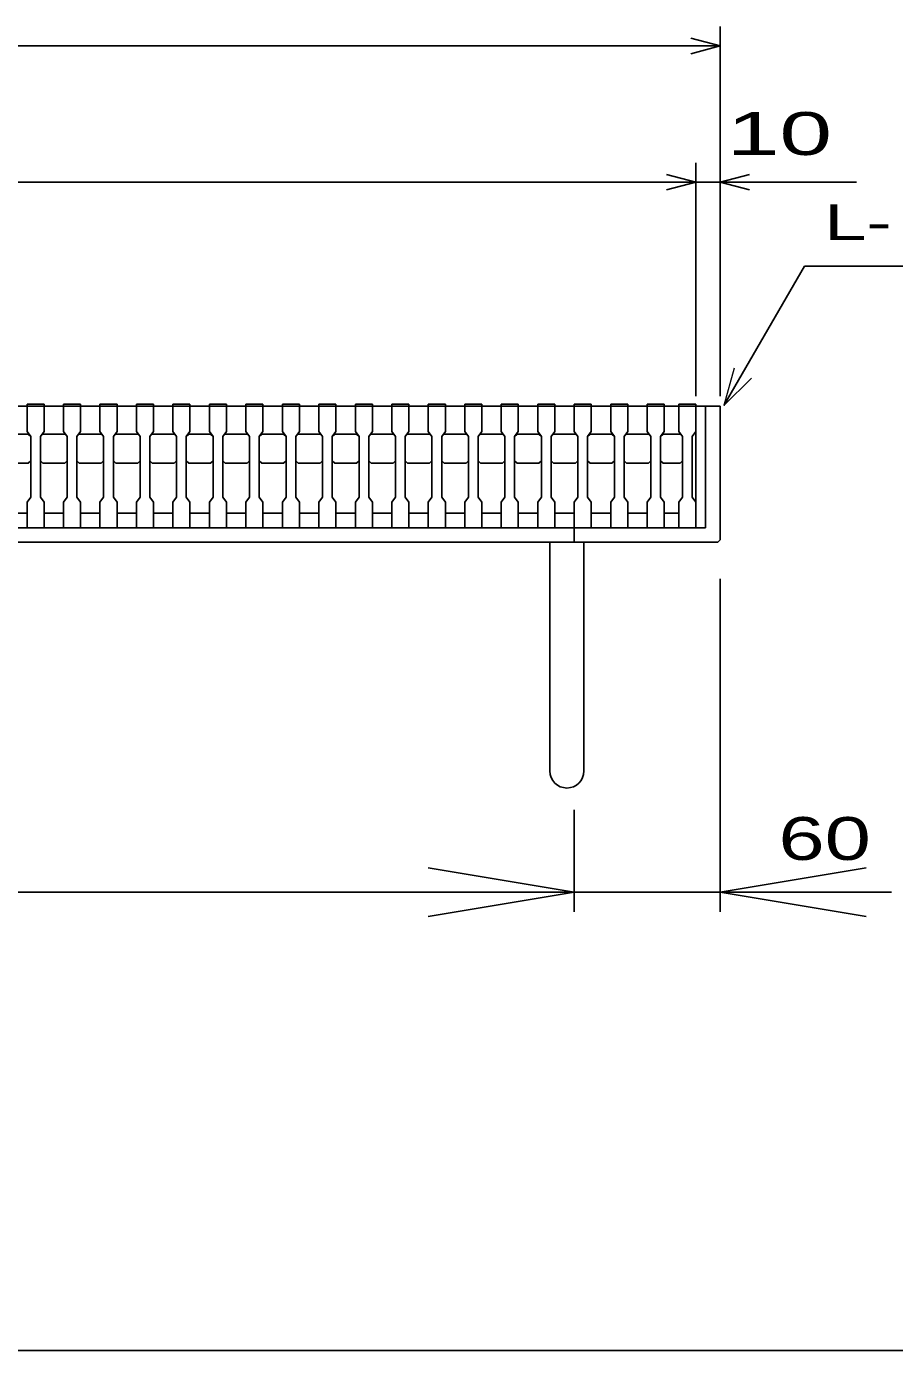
# Model space of a CAD drawing. Units: millimetres, scale not verified. Extents: x -1456 to 1385, y -1026 to 843.
# Drawn here: x -710 to -353, y -917 to -373 of the extents above; entities that cross this region are included whole.
import ezdxf
from ezdxf.enums import TextEntityAlignment as Align

# ---------------------------------------------------------------- set-up
doc = ezdxf.new("R2010")
doc.units = ezdxf.units.MM
doc.header["$LTSCALE"] = 8
for name, color, linetype, lineweight in [('0_2', 150, 'Continuous', 25), ('16', 3, 'Continuous', 25), ('19', 6, 'Continuous', 25), ('22', 2, 'Continuous', 25)]:
    doc.layers.add(name, color=color, linetype=linetype, lineweight=lineweight)
doc.styles.add('ベクトル', font='')
doc.styles.get('ベクトル').set_extended_font_data('ベクトル')

# ---------------------------------------------------------------- blocks, each defined once
blk = doc.blocks.new('open_arrow')
at = {"color": 0, "linetype": 'Continuous', "lineweight": -2}
blk.add_lwpolyline([(7.5, 1.25), (0, 0), (7.5, -1.25)], dxfattribs=at)

msp = doc.modelspace()

# ---------------------------------------------------------------- linework, layer by layer
at = {"layer": '0_2'}
msp.add_line((1384.8, -917.2), (-1383.2, -917.2), dxfattribs=at)
at = {"layer": '16'}
for p, q in [((-1040, -529), (-435, -529)), ((-710, -529), (-710, -528.3)), ((-710, -528.3), (-703, -528.3)), ((-710, -529), (-710, -539.5)), ((-703, -529), (-710, -529)), ((-703, -528.3), (-703, -529)), ((-703, -539.5), (-703, -529)), ((-695, -529), (-695, -528.3)), ((-695, -528.3), (-688, -528.3)), ((-695, -529), (-695, -539.5)), ((-688, -529), (-695, -529)), ((-688, -528.3), (-688, -529)), ((-688, -539.5), (-688, -529)), ((-680, -529), (-680, -528.3)), ((-680, -528.3), (-673, -528.3)), ((-680, -529), (-680, -539.5)), ((-673, -529), (-680, -529)), ((-673, -528.3), (-673, -529)), ((-673, -539.5), (-673, -529)), ((-665, -529), (-665, -528.3)), ((-665, -528.3), (-658, -528.3)), ((-665, -529), (-665, -539.5)), ((-658, -529), (-665, -529)), ((-658, -528.3), (-658, -529)), ((-658, -539.5), (-658, -529)), ((-650, -529), (-650, -528.3)), ((-650, -528.3), (-643, -528.3)), ((-650, -529), (-650, -539.5)), ((-643, -529), (-650, -529)), ((-643, -528.3), (-643, -529)), ((-643, -539.5), (-643, -529)), ((-635, -529), (-635, -528.3)), ((-635, -528.3), (-628, -528.3)), ((-635, -529), (-635, -539.5)), ((-628, -529), (-635, -529)), ((-628, -528.3), (-628, -529)), ((-628, -539.5), (-628, -529)), ((-620, -529), (-620, -528.3)), ((-620, -528.3), (-613, -528.3)), ((-620, -529), (-620, -539.5)), ((-613, -529), (-620, -529)), ((-613, -528.3), (-613, -529)), ((-613, -539.5), (-613, -529)), ((-605, -529), (-605, -528.3)), ((-605, -528.3), (-598, -528.3)), ((-605, -529), (-605, -539.5)), ((-598, -529), (-605, -529)), ((-598, -528.3), (-598, -529)), ((-598, -539.5), (-598, -529)), ((-590, -529), (-590, -528.3)), ((-590, -528.3), (-583, -528.3)), ((-590, -529), (-590, -539.5)), ((-583, -529), (-590, -529)), ((-583, -528.3), (-583, -529)), ((-583, -539.5), (-583, -529)), ((-575, -529), (-575, -528.3)), ((-575, -528.3), (-568, -528.3)), ((-575, -529), (-575, -539.5)), ((-568, -529), (-575, -529)), ((-568, -528.3), (-568, -529)), ((-568, -539.5), (-568, -529)), ((-560, -529), (-560, -528.3)), ((-560, -528.3), (-553, -528.3)), ((-560, -529), (-560, -539.5)), ((-553, -529), (-560, -529)), ((-553, -528.3), (-553, -529)), ((-553, -539.5), (-553, -529)), ((-545, -529), (-545, -528.3)), ((-545, -528.3), (-538, -528.3)), ((-545, -529), (-545, -539.5)), ((-538, -529), (-545, -529)), ((-538, -528.3), (-538, -529)), ((-538, -539.5), (-538, -529)), ((-530, -529), (-530, -528.3)), ((-530, -528.3), (-523, -528.3)), ((-530, -529), (-530, -539.5)), ((-523, -529), (-530, -529)), ((-523, -528.3), (-523, -529)), ((-523, -539.5), (-523, -529)), ((-515, -529), (-515, -528.3)), ((-515, -528.3), (-508, -528.3)), ((-515, -529), (-515, -539.5)), ((-508, -529), (-515, -529)), ((-508, -528.3), (-508, -529)), ((-508, -539.5), (-508, -529)), ((-500, -529), (-500, -528.3)), ((-500, -528.3), (-493, -528.3)), ((-500, -529), (-500, -539.5)), ((-493, -529), (-500, -529)), ((-493, -528.3), (-493, -529)), ((-493, -539.5), (-493, -529)), ((-485, -529), (-485, -528.3)), ((-485, -528.3), (-478, -528.3)), ((-485, -529), (-485, -539.5)), ((-478, -529), (-485, -529)), ((-478, -528.3), (-478, -529)), ((-478, -539.5), (-478, -529)), ((-470, -529), (-470, -528.3)), ((-470, -528.3), (-463, -528.3)), ((-470, -529), (-470, -539.5)), ((-463, -529), (-470, -529)), ((-463, -528.3), (-463, -529)), ((-463, -539.5), (-463, -529)), ((-455, -529), (-455, -528.3)), ((-455, -528.3), (-448, -528.3)), ((-455, -529), (-455, -539.5)), ((-448, -529), (-455, -529)), ((-448, -528.3), (-448, -529)), ((-448, -539.5), (-448, -529)), ((-442, -529), (-442, -528.3)), ((-442, -528.3), (-435, -528.3)), ((-442, -529), (-442, -539.5)), ((-435, -529), (-442, -529)), ((-435, -528.3), (-435, -529)), ((-435, -539.5), (-435, -529)), ((-435, -573), (-435, -529)), ((-718.5, -540.5), (-709.5, -540.5)), ((-710, -539.5), (-708.5, -541.5)), ((-709.5, -540.5), (-708.5, -541.5)), ((-708.5, -541.5), (-708.5, -566.5)), ((-704.5, -541.5), (-703, -539.5)), ((-704.5, -541.5), (-703.5, -540.5)), ((-704.5, -566.5), (-704.5, -541.5)), ((-703.5, -540.5), (-694.5, -540.5)), ((-695, -539.5), (-693.5, -541.5)), ((-694.5, -540.5), (-693.5, -541.5)), ((-693.5, -541.5), (-693.5, -566.5)), ((-689.5, -541.5), (-688, -539.5)), ((-689.5, -541.5), (-688.5, -540.5)), ((-689.5, -566.5), (-689.5, -541.5)), ((-688.5, -540.5), (-679.5, -540.5)), ((-680, -539.5), (-678.5, -541.5)), ((-679.5, -540.5), (-678.5, -541.5)), ((-678.5, -541.5), (-678.5, -566.5)), ((-674.5, -541.5), (-673, -539.5)), ((-674.5, -541.5), (-673.5, -540.5)), ((-674.5, -566.5), (-674.5, -541.5)), ((-673.5, -540.5), (-664.5, -540.5)), ((-665, -539.5), (-663.5, -541.5)), ((-664.5, -540.5), (-663.5, -541.5)), ((-663.5, -541.5), (-663.5, -566.5)), ((-659.5, -541.5), (-658, -539.5)), ((-659.5, -541.5), (-658.5, -540.5)), ((-659.5, -566.5), (-659.5, -541.5)), ((-658.5, -540.5), (-649.5, -540.5)), ((-650, -539.5), (-648.5, -541.5)), ((-649.5, -540.5), (-648.5, -541.5)), ((-648.5, -541.5), (-648.5, -566.5)), ((-644.5, -541.5), (-643, -539.5)), ((-644.5, -541.5), (-643.5, -540.5)), ((-644.5, -566.5), (-644.5, -541.5)), ((-643.5, -540.5), (-634.5, -540.5)), ((-635, -539.5), (-633.5, -541.5)), ((-634.5, -540.5), (-633.5, -541.5)), ((-633.5, -541.5), (-633.5, -566.5)), ((-629.5, -541.5), (-628, -539.5)), ((-629.5, -541.5), (-628.5, -540.5)), ((-629.5, -566.5), (-629.5, -541.5)), ((-628.5, -540.5), (-619.5, -540.5)), ((-620, -539.5), (-618.5, -541.5)), ((-619.5, -540.5), (-618.5, -541.5)), ((-618.5, -541.5), (-618.5, -566.5)), ((-614.5, -541.5), (-613, -539.5)), ((-614.5, -541.5), (-613.5, -540.5)), ((-614.5, -566.5), (-614.5, -541.5)), ((-613.5, -540.5), (-604.5, -540.5)), ((-605, -539.5), (-603.5, -541.5)), ((-604.5, -540.5), (-603.5, -541.5)), ((-603.5, -541.5), (-603.5, -566.5)), ((-599.5, -541.5), (-598, -539.5)), ((-599.5, -541.5), (-598.5, -540.5)), ((-599.5, -566.5), (-599.5, -541.5)), ((-598.5, -540.5), (-589.5, -540.5)), ((-590, -539.5), (-588.5, -541.5)), ((-589.5, -540.5), (-588.5, -541.5)), ((-588.5, -541.5), (-588.5, -566.5)), ((-584.5, -541.5), (-583, -539.5)), ((-584.5, -541.5), (-583.5, -540.5)), ((-584.5, -566.5), (-584.5, -541.5)), ((-583.5, -540.5), (-574.5, -540.5)), ((-575, -539.5), (-573.5, -541.5)), ((-574.5, -540.5), (-573.5, -541.5)), ((-573.5, -541.5), (-573.5, -566.5)), ((-569.5, -541.5), (-568, -539.5)), ((-569.5, -541.5), (-568.5, -540.5)), ((-569.5, -566.5), (-569.5, -541.5)), ((-568.5, -540.5), (-559.5, -540.5)), ((-560, -539.5), (-558.5, -541.5)), ((-559.5, -540.5), (-558.5, -541.5)), ((-558.5, -541.5), (-558.5, -566.5)), ((-554.5, -541.5), (-553, -539.5)), ((-554.5, -541.5), (-553.5, -540.5)), ((-554.5, -566.5), (-554.5, -541.5)), ((-553.5, -540.5), (-544.5, -540.5)), ((-545, -539.5), (-543.5, -541.5)), ((-544.5, -540.5), (-543.5, -541.5)), ((-543.5, -541.5), (-543.5, -566.5)), ((-539.5, -541.5), (-538, -539.5)), ((-539.5, -541.5), (-538.5, -540.5)), ((-539.5, -566.5), (-539.5, -541.5)), ((-538.5, -540.5), (-529.5, -540.5)), ((-530, -539.5), (-528.5, -541.5)), ((-529.5, -540.5), (-528.5, -541.5)), ((-528.5, -541.5), (-528.5, -566.5)), ((-524.5, -541.5), (-523, -539.5)), ((-524.5, -541.5), (-523.5, -540.5)), ((-524.5, -566.5), (-524.5, -541.5)), ((-523.5, -540.5), (-514.5, -540.5)), ((-515, -539.5), (-513.5, -541.5)), ((-514.5, -540.5), (-513.5, -541.5)), ((-513.5, -541.5), (-513.5, -566.5)), ((-509.5, -541.5), (-508, -539.5)), ((-509.5, -541.5), (-508.5, -540.5)), ((-509.5, -566.5), (-509.5, -541.5)), ((-508.5, -540.5), (-499.5, -540.5)), ((-500, -539.5), (-498.5, -541.5)), ((-499.5, -540.5), (-498.5, -541.5)), ((-498.5, -541.5), (-498.5, -566.5)), ((-494.5, -541.5), (-493, -539.5)), ((-494.5, -541.5), (-493.5, -540.5)), ((-494.5, -566.5), (-494.5, -541.5)), ((-493.5, -540.5), (-484.5, -540.5)), ((-485, -539.5), (-483.5, -541.5)), ((-484.5, -540.5), (-483.5, -541.5)), ((-483.5, -541.5), (-483.5, -566.5)), ((-479.5, -541.5), (-478, -539.5)), ((-479.5, -541.5), (-478.5, -540.5)), ((-479.5, -566.5), (-479.5, -541.5)), ((-478.5, -540.5), (-469.5, -540.5)), ((-470, -539.5), (-468.5, -541.5)), ((-469.5, -540.5), (-468.5, -541.5)), ((-468.5, -541.5), (-468.5, -566.5)), ((-464.5, -541.5), (-463, -539.5)), ((-464.5, -541.5), (-463.5, -540.5)), ((-464.5, -566.5), (-464.5, -541.5)), ((-463.5, -540.5), (-454.5, -540.5)), ((-455, -539.5), (-453.5, -541.5)), ((-454.5, -540.5), (-453.5, -541.5)), ((-453.5, -541.5), (-453.5, -566.5)), ((-449.5, -541.5), (-448, -539.5)), ((-449.5, -541.5), (-448.5, -540.5)), ((-449.5, -566.5), (-449.5, -541.5)), ((-448.5, -540.5), (-441.5, -540.5)), ((-442, -539.5), (-440.5, -541.5)), ((-441.5, -540.5), (-440.5, -541.5)), ((-440.5, -541.5), (-440.5, -566.5)), ((-436.5, -541.5), (-435, -539.5)), ((-436.5, -566.5), (-436.5, -541.5)), ((-709.5, -552.5), (-718.5, -552.5)), ((-708.5, -551.5), (-709.5, -552.5)), ((-703.5, -552.5), (-704.5, -551.5)), ((-694.5, -552.5), (-703.5, -552.5)), ((-693.5, -551.5), (-694.5, -552.5)), ((-688.5, -552.5), (-689.5, -551.5)), ((-679.5, -552.5), (-688.5, -552.5)), ((-678.5, -551.5), (-679.5, -552.5)), ((-673.5, -552.5), (-674.5, -551.5)), ((-664.5, -552.5), (-673.5, -552.5)), ((-663.5, -551.5), (-664.5, -552.5)), ((-658.5, -552.5), (-659.5, -551.5)), ((-649.5, -552.5), (-658.5, -552.5)), ((-648.5, -551.5), (-649.5, -552.5)), ((-643.5, -552.5), (-644.5, -551.5)), ((-634.5, -552.5), (-643.5, -552.5)), ((-633.5, -551.5), (-634.5, -552.5)), ((-628.5, -552.5), (-629.5, -551.5)), ((-619.5, -552.5), (-628.5, -552.5)), ((-618.5, -551.5), (-619.5, -552.5)), ((-613.5, -552.5), (-614.5, -551.5)), ((-604.5, -552.5), (-613.5, -552.5)), ((-603.5, -551.5), (-604.5, -552.5)), ((-598.5, -552.5), (-599.5, -551.5)), ((-589.5, -552.5), (-598.5, -552.5)), ((-588.5, -551.5), (-589.5, -552.5)), ((-583.5, -552.5), (-584.5, -551.5)), ((-574.5, -552.5), (-583.5, -552.5)), ((-573.5, -551.5), (-574.5, -552.5)), ((-568.5, -552.5), (-569.5, -551.5)), ((-559.5, -552.5), (-568.5, -552.5)), ((-558.5, -551.5), (-559.5, -552.5)), ((-553.5, -552.5), (-554.5, -551.5)), ((-544.5, -552.5), (-553.5, -552.5)), ((-543.5, -551.5), (-544.5, -552.5)), ((-538.5, -552.5), (-539.5, -551.5)), ((-529.5, -552.5), (-538.5, -552.5)), ((-528.5, -551.5), (-529.5, -552.5)), ((-523.5, -552.5), (-524.5, -551.5)), ((-514.5, -552.5), (-523.5, -552.5)), ((-513.5, -551.5), (-514.5, -552.5)), ((-508.5, -552.5), (-509.5, -551.5)), ((-499.5, -552.5), (-508.5, -552.5)), ((-498.5, -551.5), (-499.5, -552.5)), ((-493.5, -552.5), (-494.5, -551.5)), ((-484.5, -552.5), (-493.5, -552.5)), ((-483.5, -551.5), (-484.5, -552.5)), ((-478.5, -552.5), (-479.5, -551.5)), ((-469.5, -552.5), (-478.5, -552.5)), ((-468.5, -551.5), (-469.5, -552.5)), ((-463.5, -552.5), (-464.5, -551.5)), ((-454.5, -552.5), (-463.5, -552.5)), ((-453.5, -551.5), (-454.5, -552.5)), ((-448.5, -552.5), (-449.5, -551.5)), ((-441.5, -552.5), (-448.5, -552.5)), ((-440.5, -551.5), (-441.5, -552.5)), ((-708.5, -566.5), (-710, -568.5)), ((-710, -568.5), (-710, -579)), ((-703, -568.5), (-704.5, -566.5)), ((-703, -579), (-703, -568.5)), ((-693.5, -566.5), (-695, -568.5)), ((-695, -568.5), (-695, -579)), ((-688, -568.5), (-689.5, -566.5)), ((-688, -579), (-688, -568.5)), ((-678.5, -566.5), (-680, -568.5)), ((-680, -568.5), (-680, -579)), ((-673, -568.5), (-674.5, -566.5)), ((-673, -579), (-673, -568.5)), ((-663.5, -566.5), (-665, -568.5)), ((-665, -568.5), (-665, -579)), ((-658, -568.5), (-659.5, -566.5)), ((-658, -579), (-658, -568.5)), ((-648.5, -566.5), (-650, -568.5)), ((-650, -568.5), (-650, -579)), ((-643, -568.5), (-644.5, -566.5)), ((-643, -579), (-643, -568.5)), ((-633.5, -566.5), (-635, -568.5)), ((-635, -568.5), (-635, -579)), ((-628, -568.5), (-629.5, -566.5)), ((-628, -579), (-628, -568.5)), ((-618.5, -566.5), (-620, -568.5)), ((-620, -568.5), (-620, -579)), ((-613, -568.5), (-614.5, -566.5)), ((-613, -579), (-613, -568.5)), ((-603.5, -566.5), (-605, -568.5)), ((-605, -568.5), (-605, -579)), ((-598, -568.5), (-599.5, -566.5)), ((-598, -579), (-598, -568.5)), ((-588.5, -566.5), (-590, -568.5)), ((-590, -568.5), (-590, -579)), ((-583, -568.5), (-584.5, -566.5)), ((-583, -579), (-583, -568.5)), ((-573.5, -566.5), (-575, -568.5)), ((-575, -568.5), (-575, -579)), ((-568, -568.5), (-569.5, -566.5)), ((-568, -579), (-568, -568.5)), ((-558.5, -566.5), (-560, -568.5)), ((-560, -568.5), (-560, -579)), ((-553, -568.5), (-554.5, -566.5)), ((-553, -579), (-553, -568.5)), ((-543.5, -566.5), (-545, -568.5)), ((-545, -568.5), (-545, -579)), ((-538, -568.5), (-539.5, -566.5)), ((-538, -579), (-538, -568.5)), ((-528.5, -566.5), (-530, -568.5)), ((-530, -568.5), (-530, -579)), ((-523, -568.5), (-524.5, -566.5)), ((-523, -579), (-523, -568.5)), ((-513.5, -566.5), (-515, -568.5)), ((-515, -568.5), (-515, -579)), ((-508, -568.5), (-509.5, -566.5)), ((-508, -579), (-508, -568.5)), ((-498.5, -566.5), (-500, -568.5)), ((-500, -568.5), (-500, -579)), ((-493, -568.5), (-494.5, -566.5)), ((-493, -579), (-493, -568.5)), ((-483.5, -566.5), (-485, -568.5)), ((-485, -568.5), (-485, -579)), ((-478, -568.5), (-479.5, -566.5)), ((-478, -579), (-478, -568.5)), ((-468.5, -566.5), (-470, -568.5)), ((-470, -568.5), (-470, -579)), ((-463, -568.5), (-464.5, -566.5)), ((-463, -579), (-463, -568.5)), ((-453.5, -566.5), (-455, -568.5)), ((-455, -568.5), (-455, -579)), ((-448, -568.5), (-449.5, -566.5)), ((-448, -579), (-448, -568.5)), ((-440.5, -566.5), (-442, -568.5)), ((-442, -568.5), (-442, -579)), ((-435, -568.5), (-436.5, -566.5)), ((-435, -579), (-435, -568.5)), ((-718, -573), (-710, -573)), ((-703, -573), (-695, -573)), ((-688, -573), (-680, -573)), ((-673, -573), (-665, -573)), ((-658, -573), (-650, -573)), ((-643, -573), (-635, -573)), ((-628, -573), (-620, -573)), ((-613, -573), (-605, -573)), ((-598, -573), (-590, -573)), ((-583, -573), (-575, -573)), ((-568, -573), (-560, -573)), ((-553, -573), (-545, -573)), ((-538, -573), (-530, -573)), ((-523, -573), (-515, -573)), ((-508, -573), (-500, -573)), ((-493, -573), (-485, -573)), ((-478, -573), (-470, -573)), ((-463, -573), (-455, -573)), ((-448, -573), (-442, -573)), ((-710, -579), (-703, -579)), ((-695, -579), (-688, -579)), ((-680, -579), (-673, -579)), ((-665, -579), (-658, -579)), ((-650, -579), (-643, -579)), ((-635, -579), (-628, -579)), ((-620, -579), (-613, -579)), ((-605, -579), (-598, -579)), ((-590, -579), (-583, -579)), ((-575, -579), (-568, -579)), ((-560, -579), (-553, -579)), ((-545, -579), (-538, -579)), ((-530, -579), (-523, -579)), ((-515, -579), (-508, -579)), ((-500, -579), (-493, -579)), ((-485, -579), (-478, -579)), ((-470, -579), (-463, -579)), ((-455, -579), (-448, -579)), ((-442, -579), (-435, -579))]:
    msp.add_line(p, q, dxfattribs=at)
at = {"layer": '19'}
for p, q in [((-425, -529), (-435, -529)), ((-431, -529), (-431, -579)), ((-425, -584), (-425, -529)), ((-431, -579), (-1044, -579)), ((-485, -579), (-485, -585)), ((-1049, -585), (-426, -585)), ((-495, -585), (-495, -679)), ((-481, -679), (-481, -585)), ((-426, -585), (-425, -584))]:
    msp.add_line(p, q, dxfattribs=at)
at = {"layer": '19', "color": 4}
for p, q in [((-425, -600), (-425, -736.83)), ((-485, -695.02), (-485, -736.83)), ((-485, -695.02), (-485, -736.83)), ((-990, -728.83), (-485, -728.83)), ((-485, -728.83), (-354.6, -728.83))]:
    msp.add_line(p, q, dxfattribs=at)
at = {"layer": '19'}
msp.add_arc((-488, -679), 7, 180, 0, dxfattribs=at)
at = {"layer": '22', "color": 4}
for p, q in [((-425, -525), (-425, -373)), ((-425, -381), (-437, -377.8)), ((-1050, -381), (-425, -381)), ((-437, -384.2), (-425, -381)), ((-435, -525), (-435, -429)), ((-425, -525), (-425, -429)), ((-435, -437), (-447, -433.8)), ((-425, -437), (-413, -433.8)), ((-1040, -437), (-435, -437)), ((-447, -440.2), (-435, -437)), ((-435, -437), (-425, -437)), ((-413, -440.2), (-425, -437)), ((-425, -437), (-369, -437)), ((-423.44, -528.83), (-390.31, -471.46)), ((-390.31, -471.46), (-226.98, -471.46))]:
    msp.add_line(p, q, dxfattribs=at)
at = {"layer": '22', "color": 4, "lineweight": 13}
for p, q in [((-419.29, -513.38), (-423.44, -528.83)), ((-423.44, -528.83), (-412.12, -517.52))]:
    msp.add_line(p, q, dxfattribs=at)

# ---------------------------------------------------------------- block references
at = {"layer": '19', "color": 4, "xscale": 8, "yscale": 8, "rotation": 180}
msp.add_blockref('open_arrow', (-485, -728.83), dxfattribs=at)
at = {"layer": '19', "color": 4, "xscale": 8, "yscale": 8}
msp.add_blockref('open_arrow', (-425, -728.83), dxfattribs=at)

# ---------------------------------------------------------------- texts
at = {"layer": '19', "color": 4, "style": 'ベクトル', "width": 1.45}
msp.add_text('60', height=17.6, dxfattribs=at).set_placement((-401, -720.83), align=Align.BOTTOM_LEFT)
at = {"layer": '22', "style": 'ベクトル'}
for s, height, width, p in [(' 10 ', 17.6, 1.65, (-433, -417)), ('L-', 14.66, 1.6, (-382.31, -453.46))]:
    msp.add_text(s, height=height, dxfattribs=dict(at, width=width)).set_placement(p, align=Align.MIDDLE_LEFT)

doc.saveas('drawing.dxf')
